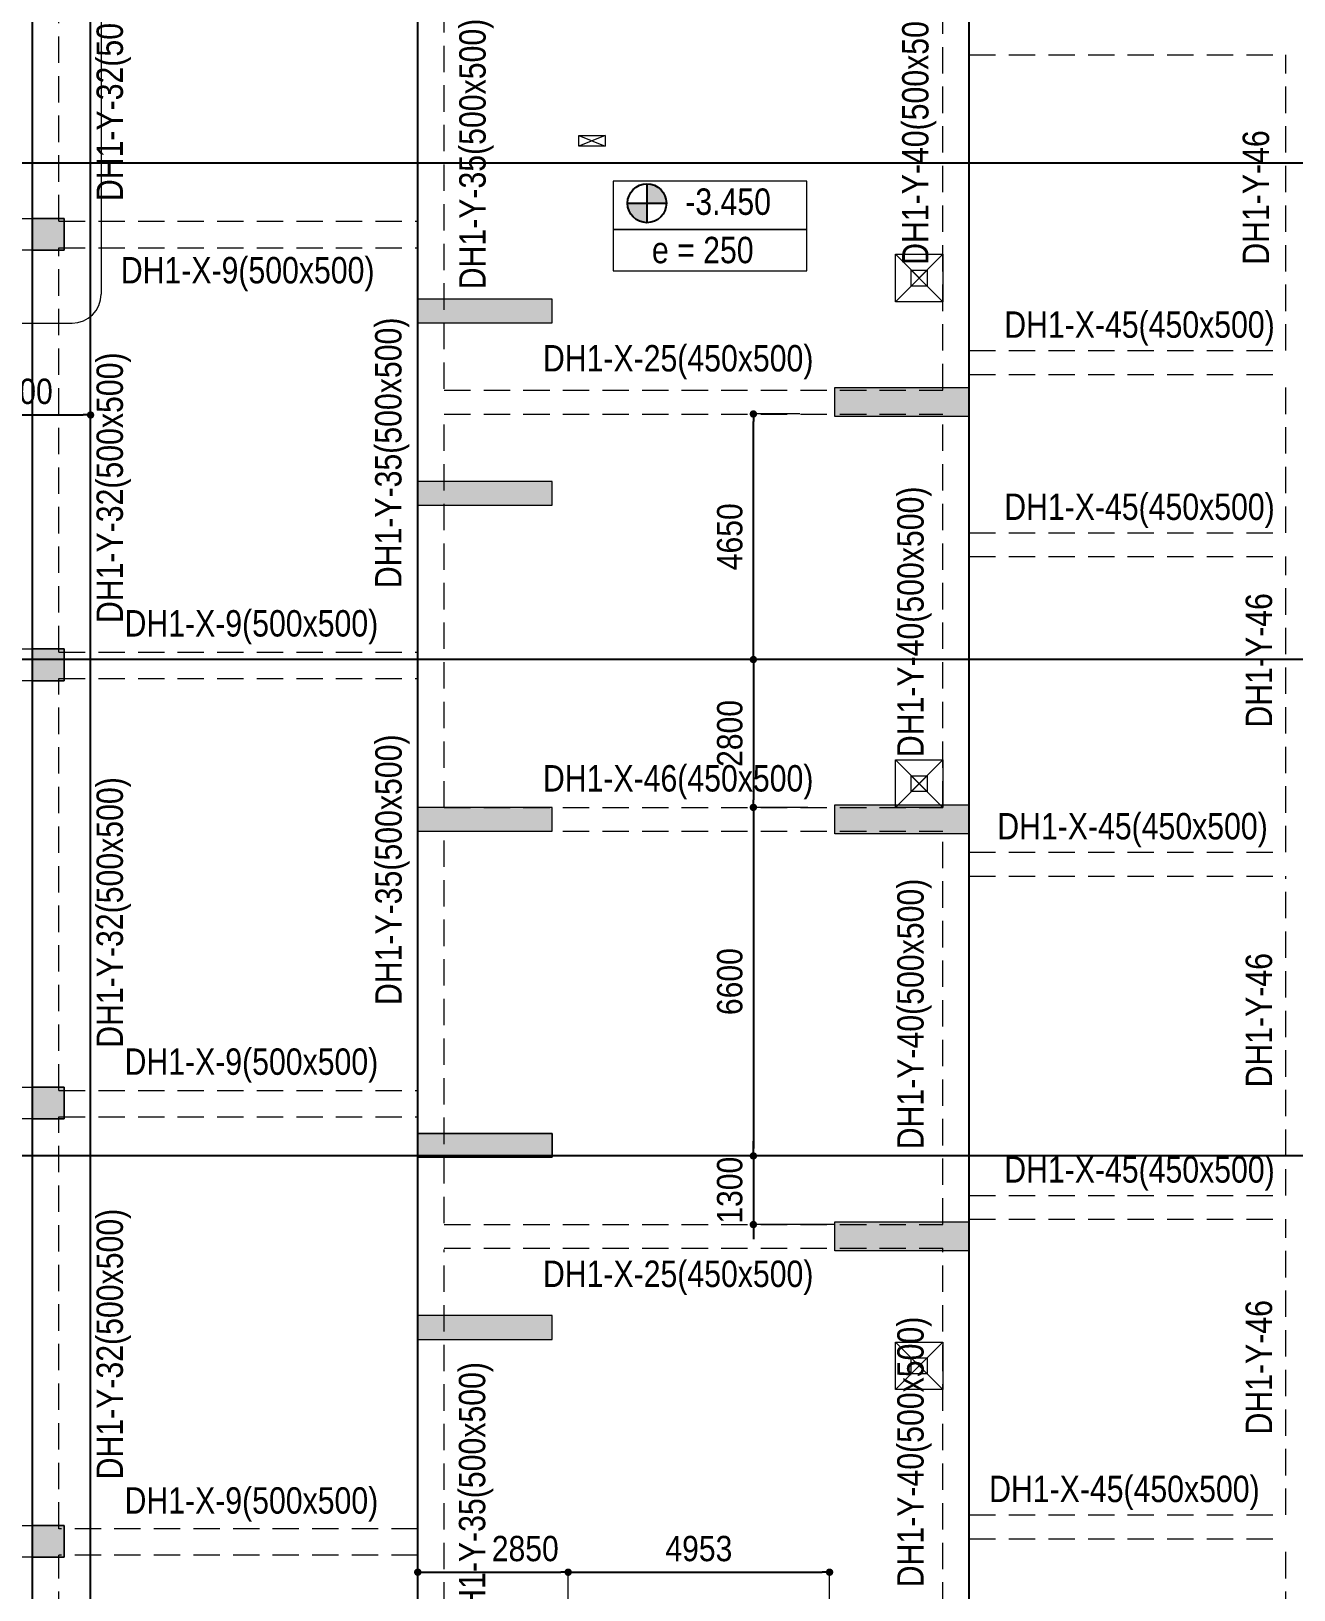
# Model space of a CAD drawing. Header units: millimetres. Extents: x 3718783 to 4027851, y 882487 to 1100782.
# Drawn here: x 3863704 to 3887629, y 1016578 to 1046096 of the extents above; entities that cross this region are included whole.
import ezdxf
from ezdxf.enums import TextEntityAlignment as Align

# ---------------------------------------------------------------- set-up
doc = ezdxf.new("R2010")
doc.units = ezdxf.units.MM
doc.header["$LTSCALE"] = 200
doc.header["$MEASUREMENT"] = 0
for name, pattern in [('CHG_XX_Damsan_Ham 1$0$HIDDEN', [0.375, 0.25, -0.125]), ('CHG_XX_Luoi truc$0$MB_Luoi truc$0$Center101', [13, 10, -1, 1, -1]), ('HIDDEN', [0.375, 0.25, -0.125]), ('HIDDEN5', [2.8375, 1.25, -1.5875])]:
    doc.linetypes.add(name, pattern=pattern)
doc.layers.get('Defpoints').update_dxf_attribs({"color": 14, "lineweight": 0})
for name, color, linetype, lineweight in [('$0$DBAO', 3, 'Continuous', 13), ('$0$TTP-TEXT', 30, 'Continuous', 5), ('CHG_XX_Cot_Ham 1$0$Ap0302_PC', 150, 'Continuous', 9), ('CHG_XX_Cot_Ham 1$0$Ap0302_PC @ 1', 150, 'Continuous', 9), ('CHG_XX_Cot_Ham 1$0$Ap0302_PC @ 150', 150, 'Continuous', 9), ('CHG_XX_Cot_Ham 1$0$Ap0311_H', 8, 'Continuous', 15), ('CHG_XX_Cot_Ham 1$0$Start net bao', 3, 'Continuous', 18), ('CHG_XX_Damsan_Ham 1$0$CHUTO', 51, 'Continuous', 15), ('CHG_XX_Damsan_Ham 1$0$DGIONG', 4, 'Continuous', 13), ('CHG_XX_Damsan_Ham 1$0$DMo', 254, 'CHG_XX_Damsan_Ham 1$0$HIDDEN', 9), ('CHG_XX_Damsan_Ham 1$0$Star Lo Mo', 5, 'Continuous', 13), ('CHG_XX_Damsan_Ham 1$0$tam cap ram', 8, 'Continuous', 5), ('Dim 200', 1, 'Continuous', 5), ('DMo', 254, 'HIDDEN', 9), ('MB_Luoi truc$0$Dim 300', 1, 'Continuous', 5), ('TEXT P Y', 2, 'Continuous', 15)]:
    doc.layers.add(name, color=color, linetype=linetype, lineweight=lineweight)
for name, color, linetype in [('$0$GHI CHU', 7, 'Continuous'), ('CHG_XX_Cot_Ham 1$0$mb_cot tang 1-3$0$Concrete Line', 6, 'Continuous'), ('CHG_XX_Damsan_Ham 1$0$GHI CHU', 7, 'Continuous'), ('CHG_XX_Luoi truc$0$Grid', 34, 'Continuous'), ('CHG_XX_Luoi truc$0$Grid Line', 251, 'CHG_XX_Luoi truc$0$MB_Luoi truc$0$Center101'), ('mb_cot tang 1-3$0$Concrete Line', 6, 'Continuous'), ('TEXT P X', 1, 'Continuous')]:
    doc.layers.add(name, color=color, linetype=linetype)
doc.styles.add('$0$TTP-HelCon', font='VHELVCN_0.TTF')
doc.styles.add('CHG_XX_Damsan_Ham 1$0$MB Ham 1$0$VNI-HelveC', font='VHELVCN_0.TTF')
doc.styles.add('CHG_XX_Luoi truc$0$MB_Luoi truc$0$Grid A-F$0$VNI-HelveCB', font='VHELVCB_0.TTF')
doc.styles.add('MB_Luoi truc$0$Arial_C', font='arial.ttf', dxfattribs={"width": 0.85})
doc.styles.add('TTP-HelCon', font='VHELVCN_0.TTF')
doc.dimstyles.new('200', dxfattribs={"dimscale": 200, "dimtxt": 2.4, "dimasz": 0.7, "dimexe": 0.0003, "dimexo": 0, "dimgap": 1, "dimtad": 1, "dimdec": 0, "dimzin": 12, "dimdsep": 46, "dimtxsty": 'MB_Luoi truc$0$Arial_C', "dimblk": 'MB_Luoi truc$0$_Dot', "dimcen": 0.5, "dimclrd": 256, "dimclre": 8, "dimclrt": 1, "dimadec": 0, "dimazin": 0, "dimtfac": 1, "dimtdec": 0, "dimtix": 1, "dimtmove": 2, "dimatfit": 3, "dimldrblk": 'MB_Luoi truc$0$HTT Arrow 30', "dimfxl": 1, "dimtolj": 1, "dimtzin": 0, "dimlwe": -1, "dimarcsym": 0})

# ---------------------------------------------------------------- blocks, each defined once
blk = doc.blocks.new('*U401')
at = {"layer": 'CHG_XX_Luoi truc$0$Grid Line'}
blk.add_line((0, 0), (0, 608), dxfattribs=at)
at = {"layer": 'CHG_XX_Luoi truc$0$Grid', "lineweight": -2, "style": 'CHG_XX_Luoi truc$0$MB_Luoi truc$0$Grid A-F$0$VNI-HelveCB'}
for tag, p in [('GRIDSUB', (0, 617)), ('GRID', (0, -9))]:
    blk.add_attdef(tag, text='', height=5, dxfattribs=at).set_placement(p, align=Align.MIDDLE)
blk = doc.blocks.new('*U403')
at = {"layer": 'CHG_XX_Luoi truc$0$Grid Line'}
blk.add_line((0, 0), (0, 438), dxfattribs=at)
at = {"layer": 'CHG_XX_Luoi truc$0$Grid', "lineweight": -2, "style": 'CHG_XX_Luoi truc$0$MB_Luoi truc$0$Grid A-F$0$VNI-HelveCB'}
for tag, p in [('GRIDSUB', (0, 447)), ('GRID', (0, -9))]:
    blk.add_attdef(tag, text='', height=5, dxfattribs=at).set_placement(p, align=Align.MIDDLE)
blk = doc.blocks.new('CHG_XX_Luoi truc')
at = {"layer": 'CHG_XX_Luoi truc$0$Grid', "xscale": 300, "yscale": 300, "zscale": 300}
for p in [(70650, -12747), (76850, -12747), (87300, -12747)]:
    blk.add_blockref('*U401', p, dxfattribs=at)
at = {"layer": 'CHG_XX_Luoi truc$0$Grid', "xscale": 300.0000000000013, "yscale": 300.0000000000013, "zscale": 300.0000000000013, "rotation": 90}
for p in [(110703, 125550), (110703, 116150), (110703, 106750)]:
    blk.add_blockref('*U403', p, dxfattribs=at)
blk = doc.blocks.new('*U549')
at = {"layer": 'CHG_XX_Cot_Ham 1$0$Ap0302_PC @ 1'}
h = blk.add_hatch(color=50, dxfattribs=at)
h.dxf.hatch_style = 1
h.paths.add_polyline_path([(-300, -300), (-300, 300), (300, 300), (300, -300)])
at = {"layer": 'CHG_XX_Cot_Ham 1$0$Ap0302_PC @ 150'}
h = blk.add_hatch(color=50, dxfattribs=at)
h.dxf.hatch_style = 1
h.paths.add_polyline_path([(-300, -300), (-300, 300), (300, 300), (300, -300)])
blk = doc.blocks.new('CHG_XX_Cot_Ham 1$0$HoBoi_C600x600')
at = {"layer": 'CHG_XX_Cot_Ham 1$0$Ap0302_PC'}
blk.add_lwpolyline([(300, -300), (300, 300), (-300, 300), (-300, -300)], close=True, dxfattribs=at)
blk.add_blockref('*U549', (0, 0), dxfattribs=at)
blk = doc.blocks.new('*U548')
at = {"layer": 'CHG_XX_Cot_Ham 1$0$Ap0302_PC @ 1'}
h = blk.add_hatch(color=256, dxfattribs=at)
h.dxf.hatch_style = 1
h.paths.add_polyline_path([(450, 0), (0, 0), (0, -2550), (450, -2550)])
at = {"layer": 'CHG_XX_Cot_Ham 1$0$Ap0302_PC @ 150'}
h = blk.add_hatch(color=256, dxfattribs=at)
h.dxf.hatch_style = 1
h.paths.add_polyline_path([(450, 0), (0, 0), (0, -2550), (450, -2550)])
blk = doc.blocks.new('CHG_XX_Cot_Ham 1$0$Block A_C450x2250')
at = {"layer": 'CHG_XX_Cot_Ham 1$0$Ap0302_PC'}
blk.add_lwpolyline([(450, -2550), (0, -2550), (0, 0), (450, 0)], close=True, dxfattribs=at)
blk.add_blockref('*U548', (0, 0), dxfattribs=at)
blk = doc.blocks.new('*U551')
at = {"layer": 'CHG_XX_Cot_Ham 1$0$Ap0302_PC @ 1'}
h = blk.add_hatch(color=256, dxfattribs=at)
h.dxf.hatch_style = 1
h.paths.add_polyline_path([(550, 0), (0, 0), (0, -2550), (550, -2550)])
at = {"layer": 'CHG_XX_Cot_Ham 1$0$Ap0302_PC @ 150'}
h = blk.add_hatch(color=256, dxfattribs=at)
h.dxf.hatch_style = 1
h.paths.add_polyline_path([(550, 0), (0, 0), (0, -2550), (550, -2550)])
blk = doc.blocks.new('CHG_XX_Cot_Ham 1$0$550x2550')
at = {"layer": 'CHG_XX_Cot_Ham 1$0$Ap0302_PC'}
blk.add_lwpolyline([(550, -2550), (0, -2550), (0, 0), (550, 0)], close=True, dxfattribs=at)
blk.add_blockref('*U551', (0, 0), dxfattribs=at)
blk = doc.blocks.new('CHG_XX_Cot_Ham 1')
at = {"layer": 'CHG_XX_Cot_Ham 1$0$Ap0311_H'}
h = blk.add_hatch(color=256, dxfattribs=at)
h.dxf.hatch_style = 1
h.paths.add_polyline_path([(99639.2, 163400), (-10900, 163400), (-10900, 85450), (-300, 85450), (-300, 84050), (32350, 84050), (32350, -9000), (103575.5, -9000), (106050, -6022), (106050, 158254.3)])
h.paths.add_polyline_path([(99533.7, 163100), (105750, 158110.4), (105750, 90450), (105650, 90450), (105650, 90450), (105750, 90450), (105750, 13850), (105750, 13825.9), (105750, -5913.6), (103434.7, -8700), (93600, -8700), (32650, -8700), (32650, 84350), (0, 84350), (0, 85750), (-10600, 85750), (-10600, 163100), (93600, 163100)], flags=16)
at = {"layer": 'CHG_XX_Cot_Ham 1$0$Start net bao'}
blk.add_lwpolyline([(76850, 107175), (79400, 107175), (79400, 106725), (76850, 106725)], close=True, dxfattribs=at)
at = {"layer": 'CHG_XX_Cot_Ham 1$0$Ap0302_PC', "xscale": -1, "rotation": 90}
for p in [(76850, 122975), (76850, 119525), (76850, 113350), (76850, 107175), (76850, 103725)]:
    blk.add_blockref('CHG_XX_Cot_Ham 1$0$Block A_C450x2250', p, dxfattribs=at)
at = {"layer": 'CHG_XX_Cot_Ham 1$0$Ap0302_PC', "rotation": 90}
for p in [(84750, 120750), (84750, 112850), (84750, 104950)]:
    blk.add_blockref('CHG_XX_Cot_Ham 1$0$550x2550', p, dxfattribs=at)
at = {"layer": 'CHG_XX_Cot_Ham 1$0$mb_cot tang 1-3$0$Concrete Line'}
for name, p in [('CHG_XX_Luoi truc', (0, 0)), ('CHG_XX_Cot_Ham 1$0$HoBoi_C600x600', (69850, 124200)), ('CHG_XX_Cot_Ham 1$0$HoBoi_C600x600', (69850, 116050)), ('CHG_XX_Cot_Ham 1$0$HoBoi_C600x600', (69850, 107750)), ('CHG_XX_Cot_Ham 1$0$HoBoi_C600x600', (69850, 99450))]:
    blk.add_blockref(name, p, dxfattribs=at)
blk = doc.blocks.new('CHG_XX_Damsan_Ham 1$0$ArchStaire')
at = {"layer": 'CHG_XX_Damsan_Ham 1$0$tam cap ram'}
for p, q in [((58600, 8594), (58600, -17980)), ((67654, -14975), (68154, -15175)), ((68154, -14975), (67654, -15175)), ((57050, -18530), (58050, -18530))]:
    blk.add_line(p, q, dxfattribs=at)
blk.add_lwpolyline([(67654, -14975), (68154, -14975), (68154, -15175), (67654, -15175)], close=True, dxfattribs=at)
blk.add_arc((58050, -17980), 550, 270, 0, dxfattribs=at)
at = {"layer": 'CHG_XX_Damsan_Ham 1$0$tam cap ram', "style": 'CHG_XX_Damsan_Ham 1$0$MB Ham 1$0$VNI-HelveC'}
blk.add_attdef('OPENING', text='', height=100, dxfattribs=at).set_placement((65550, -45777), align=Align.MIDDLE_CENTER)
blk = doc.blocks.new('CHG_XX_Damsan_Ham 1', base_point=(3089256, -609981))
at = {"layer": 'CHG_XX_Damsan_Ham 1$0$DMo', "ltscale": 10}
for p, q in [((70050, 124450), (70050, 132050)), ((76850, 124450), (76850, 128825)), ((77350, 121275), (77350, 128825)), ((86800, 121250), (86800, 128825)), ((87300, 127600), (93300, 127600)), ((87300, 122025), (87300, 127600)), ((93300, 122000), (93300, 127600)), ((70050, 124450), (76850, 124450)), ((70050, 116290), (70050, 123950)), ((70050, 123950), (76850, 123950)), ((76850, 116290), (76850, 123950)), ((87300, 122000), (93300, 122000)), ((87300, 121550), (93300, 121550)), ((87300, 118550), (87300, 121525)), ((93300, 118550), (93300, 121550)), ((77350, 121250), (86800, 121250)), ((77350, 120800), (86800, 120800)), ((77350, 113350), (77350, 120775)), ((86800, 113350), (86800, 120800)), ((87300, 118550), (93300, 118550)), ((87300, 118100), (93300, 118100)), ((87300, 112500), (87300, 118075)), ((93300, 112500), (93300, 118100)), ((76850, 116954), (76850, 117093)), ((70050, 116290), (76850, 116290)), ((70050, 115790), (76850, 115790)), ((70050, 107990), (70050, 115790)), ((76850, 107990), (76850, 115790)), ((77350, 113350), (86800, 113350)), ((77350, 112900), (86800, 112900)), ((77350, 105475), (77350, 112900)), ((86800, 105450), (86800, 112900)), ((87300, 112500), (93300, 112500)), ((87300, 112050), (93300, 112050)), ((87300, 106000), (87300, 112050)), ((93300, 106000), (93300, 112050)), ((70050, 107990), (76850, 107990)), ((70050, 107490), (76850, 107490)), ((70050, 99690), (70050, 107490)), ((76850, 99690), (76850, 107490)), ((87300, 106000), (93300, 106000)), ((77350, 105450), (86800, 105450)), ((87300, 105550), (93300, 105550)), ((87300, 99950), (87300, 105550)), ((93300, 99950), (93300, 105550)), ((77350, 105000), (86800, 105000)), ((77350, 97425), (77350, 104975)), ((86800, 97425), (86800, 105000)), ((87300, 99950), (93300, 99950)), ((76850, 99690), (70050, 99690)), ((87300, 97425), (87300, 99500)), ((87300, 99500), (93300, 99500)), ((93300, 96500), (93300, 99500)), ((76850, 99190), (70050, 99190)), ((70050, 91250), (70050, 99190)), ((76850, 97425), (76850, 99190))]:
    blk.add_line(p, q, dxfattribs=at)
at = {"layer": 'CHG_XX_Damsan_Ham 1$0$GHI CHU'}
blk.add_line((69550, 65250), (69550, 154600), dxfattribs=at)
at = {"layer": 'CHG_XX_Damsan_Ham 1$0$Star Lo Mo'}
for p, q in [((85900, 122925), (86800, 123825)), ((85900, 123825), (86800, 122925)), ((85900, 113350), (86800, 114250)), ((85900, 114250), (86800, 113350)), ((85900, 102325), (86800, 103225)), ((85900, 103225), (86800, 102325))]:
    blk.add_line(p, q, dxfattribs=at)
for points in [[(85900, 123825), (86800, 123825), (86800, 122925), (85900, 122925)], [(86200, 123525), (86501, 123525), (86501, 123224), (86200, 123224)], [(86200, 123525), (86501, 123525), (86501, 123224), (86200, 123224)], [(85900, 114250), (86800, 114250), (86800, 113350), (85900, 113350)], [(86200, 113950), (86501, 113950), (86501, 113649), (86200, 113649)], [(86200, 113950), (86501, 113950), (86501, 113649), (86200, 113649)], [(85900, 103225), (86800, 103225), (86800, 102325), (85900, 102325)], [(86200, 102925), (86501, 102925), (86501, 102625), (86200, 102625)], [(86200, 102925), (86501, 102925), (86501, 102625), (86200, 102625)]]:
    blk.add_lwpolyline(points, close=True, dxfattribs=at)
for points in [[(86200, 123224), (86500, 123525)], [(86200, 123525), (86501, 123224)], [(86200, 113649), (86500, 113950)], [(86200, 113950), (86501, 113649)], [(86200, 102625), (86500, 102925)], [(86200, 102925), (86501, 102625)]]:
    blk.add_lwpolyline(points, dxfattribs=at)
at = {"layer": 'CHG_XX_Damsan_Ham 1$0$CHUTO'}
blk.add_blockref('CHG_XX_Damsan_Ham 1$0$ArchStaire', (12250, 141050), dxfattribs=at)
at = {"layer": 'CHG_XX_Damsan_Ham 1$0$DGIONG'}
blk.add_blockref('CHG_XX_Cot_Ham 1', (0, 0), dxfattribs=at)
blk = doc.blocks.new('$0$Hh2')
at = {"layer": '$0$GHI CHU'}
h = blk.add_hatch(color=256, dxfattribs=at)
h.dxf.hatch_style = 1
h.paths.add_polyline_path([(-991105, 1978264, 0.414214), (-991473, 1978632), (-991473, 1978264)])
h.paths.add_polyline_path([(-991473, 1977895), (-991473, 1978264), (-991841, 1978264, 0.414214)])
at = {"layer": '$0$DBAO'}
for points in [[(-992113, 1978683), (-992113, 1977767), (-988446, 1977767), (-988446, 1978683)], [(-992113, 1977767), (-992113, 1976983), (-988446, 1976983), (-988446, 1977767)]]:
    blk.add_lwpolyline(points, close=True, dxfattribs=at)
at = {"layer": '$0$GHI CHU'}
for p, q in [((-991473, 1978632), (-991473, 1977895)), ((-991841, 1978264), (-991105, 1978264))]:
    blk.add_line(p, q, dxfattribs=at)
blk.add_circle((-991473, 1978264), 368, dxfattribs=at)
at = {"layer": '$0$TTP-TEXT', "style": '$0$TTP-HelCon'}
for s, p in [(' -3.450', (-990906, 1978044)), ('e = 250', (-991379, 1977128))]:
    blk.add_text(s, height=500, dxfattribs=at).set_placement(p)
blk = doc.blocks.new('MB_Luoi truc$0$_Dot')
at = {"color": 0, "linetype": 'ByBlock', "lineweight": -2}
blk.add_line((-0.5, 0), (-1, 0), dxfattribs=at)
at = {"color": 0, "linetype": 'ByBlock', "const_width": 0.5}
blk.add_lwpolyline([(-0.25, 0, 1), (0.25, 0, 1)], format="xyb", close=True, dxfattribs=at)
blk = doc.blocks.new('*D136')
at = {"layer": 'Defpoints', "color": 0, "transparency": 16777216}
for p in [(3873879, 1016912), (3871029, 1016317), (3873879, 1015171)]:
    blk.add_point(p, dxfattribs=at)
at = {"layer": 'MB_Luoi truc$0$Dim 300', "color": 8, "transparency": 16777216}
for p, q in [((3871029, 1016317), (3871029, 1016912)), ((3873879, 1015171), (3873879, 1016912))]:
    blk.add_line(p, q, dxfattribs=at)
at = {"layer": 'MB_Luoi truc$0$Dim 300', "lineweight": -2, "transparency": 16777216}
blk.add_line((3871169, 1016912), (3873739, 1016912), dxfattribs=at)
at = {"layer": 'MB_Luoi truc$0$Dim 300', "lineweight": -2, "transparency": 16777216, "xscale": 140, "yscale": 140, "zscale": 140, "rotation": 180}
blk.add_blockref('MB_Luoi truc$0$_Dot', (3871029, 1016912), dxfattribs=at)
at = {"layer": 'MB_Luoi truc$0$Dim 300', "lineweight": -2, "transparency": 16777216, "xscale": 140, "yscale": 140, "zscale": 140}
blk.add_blockref('MB_Luoi truc$0$_Dot', (3873879, 1016912), dxfattribs=at)
at = {"layer": 'MB_Luoi truc$0$Dim 300', "color": 1, "transparency": 16777216, "insert": (3873066, 1017357), "char_height": 480, "attachment_point": 5, "style": 'MB_Luoi truc$0$Arial_C'}
blk.add_mtext('\\A1;2850', dxfattribs=at)
blk = doc.blocks.new('MB_Luoi truc$0$HTT Arrow 30')
blk.add_hatch(color=256).paths.add_polyline_path([(-2.5, 0.375), (-2.5, -0.375), (0, 0)])
at = {"color": 0, "linetype": 'ByBlock', "lineweight": -2}
for p, q in [((0, 0), (-2.5, 0.375)), ((-2.5, -0.375), (-2.5, 0.375)), ((0, 0), (-2.5, -0.375))]:
    blk.add_line(p, q, dxfattribs=at)
blk = doc.blocks.new('*D137')
at = {"layer": 'Defpoints', "color": 0, "transparency": 16777216}
for p in [(3878832, 1016912), (3873879, 1015171), (3878832, 1015171)]:
    blk.add_point(p, dxfattribs=at)
at = {"layer": 'MB_Luoi truc$0$Dim 300', "color": 8, "transparency": 16777216}
for p, q in [((3873879, 1015171), (3873879, 1016912)), ((3878832, 1015171), (3878832, 1016912))]:
    blk.add_line(p, q, dxfattribs=at)
at = {"layer": 'MB_Luoi truc$0$Dim 300', "lineweight": -2, "transparency": 16777216}
blk.add_line((3874019, 1016912), (3878692, 1016912), dxfattribs=at)
at = {"layer": 'MB_Luoi truc$0$Dim 300', "lineweight": -2, "transparency": 16777216, "xscale": 140, "yscale": 140, "zscale": 140, "rotation": 180}
blk.add_blockref('MB_Luoi truc$0$_Dot', (3873879, 1016912), dxfattribs=at)
at = {"layer": 'MB_Luoi truc$0$Dim 300', "lineweight": -2, "transparency": 16777216, "xscale": 140, "yscale": 140, "zscale": 140}
blk.add_blockref('MB_Luoi truc$0$_Dot', (3878832, 1016912), dxfattribs=at)
at = {"layer": 'MB_Luoi truc$0$Dim 300', "color": 1, "transparency": 16777216, "insert": (3876355, 1017357), "char_height": 480, "attachment_point": 5, "style": 'MB_Luoi truc$0$Arial_C'}
blk.add_mtext('\\A1;4953', dxfattribs=at)
blk = doc.blocks.new('*D279')
at = {"layer": 'Defpoints', "color": 0, "transparency": 16777216}
for p in [(3877388, 1038846), (3878271, 1038846), (3878271, 1034196)]:
    blk.add_point(p, dxfattribs=at)
at = {"layer": 'Dim 200', "color": 8, "transparency": 16777216}
for p, q in [((3878271, 1038846), (3877388, 1038846)), ((3878271, 1034196), (3877388, 1034196))]:
    blk.add_line(p, q, dxfattribs=at)
at = {"layer": 'Dim 200', "lineweight": -2, "transparency": 16777216}
blk.add_line((3877388, 1034336), (3877388, 1038706), dxfattribs=at)
at = {"layer": 'Dim 200', "lineweight": -2, "transparency": 16777216, "xscale": 140, "yscale": 140, "zscale": 140}
for p, rotation in [((3877388, 1038846), 90), ((3877388, 1034196), 270)]:
    blk.add_blockref('MB_Luoi truc$0$_Dot', p, dxfattribs=dict(at, rotation=rotation))
at = {"layer": 'Dim 200', "color": 1, "transparency": 16777216, "insert": (3876943, 1036521), "char_height": 480, "attachment_point": 5, "rotation": 90, "style": 'MB_Luoi truc$0$Arial_C'}
blk.add_mtext('\\A1;4650', dxfattribs=at)
blk = doc.blocks.new('*D280')
at = {"layer": 'Defpoints', "color": 0, "transparency": 16777216}
for p in [(3878271, 1034196), (3877388, 1031396), (3878417, 1031396)]:
    blk.add_point(p, dxfattribs=at)
at = {"layer": 'Dim 200', "color": 8, "transparency": 16777216}
for p, q in [((3878271, 1034196), (3877388, 1034196)), ((3878417, 1031396), (3877388, 1031396))]:
    blk.add_line(p, q, dxfattribs=at)
at = {"layer": 'Dim 200', "lineweight": -2, "transparency": 16777216}
blk.add_line((3877388, 1034056), (3877388, 1031536), dxfattribs=at)
at = {"layer": 'Dim 200', "lineweight": -2, "transparency": 16777216, "xscale": 140, "yscale": 140, "zscale": 140}
for p, rotation in [((3877388, 1034196), 90), ((3877388, 1031396), 270)]:
    blk.add_blockref('MB_Luoi truc$0$_Dot', p, dxfattribs=dict(at, rotation=rotation))
at = {"layer": 'Dim 200', "color": 1, "transparency": 16777216, "insert": (3876943, 1032796), "char_height": 480, "attachment_point": 5, "rotation": 90, "style": 'MB_Luoi truc$0$Arial_C'}
blk.add_mtext('\\A1;2800', dxfattribs=at)
blk = doc.blocks.new('*D281')
at = {"layer": 'Defpoints', "color": 0, "transparency": 16777216}
for p in [(3878417, 1031396), (3877388, 1024796), (3879093, 1024796)]:
    blk.add_point(p, dxfattribs=at)
at = {"layer": 'Dim 200', "color": 8, "transparency": 16777216}
for p, q in [((3878417, 1031396), (3877388, 1031396)), ((3879093, 1024796), (3877388, 1024796))]:
    blk.add_line(p, q, dxfattribs=at)
at = {"layer": 'Dim 200', "lineweight": -2, "transparency": 16777216}
blk.add_line((3877388, 1031256), (3877388, 1024936), dxfattribs=at)
at = {"layer": 'Dim 200', "lineweight": -2, "transparency": 16777216, "xscale": 140, "yscale": 140, "zscale": 140}
for p, rotation in [((3877388, 1031396), 90), ((3877388, 1024796), 270)]:
    blk.add_blockref('MB_Luoi truc$0$_Dot', p, dxfattribs=dict(at, rotation=rotation))
at = {"layer": 'Dim 200', "color": 1, "transparency": 16777216, "insert": (3876943, 1028096), "char_height": 480, "attachment_point": 5, "rotation": 90, "style": 'MB_Luoi truc$0$Arial_C'}
blk.add_mtext('\\A1;6600', dxfattribs=at)
blk = doc.blocks.new('*D282')
at = {"layer": 'Defpoints', "color": 0, "transparency": 16777216}
for p in [(3879093, 1024796), (3877388, 1023496), (3878929, 1023496)]:
    blk.add_point(p, dxfattribs=at)
at = {"layer": 'Dim 200', "lineweight": -2, "transparency": 16777216}
for p, q in [((3877388, 1024936), (3877388, 1025076)), ((3877388, 1024796), (3877388, 1023496)), ((3877388, 1023356), (3877388, 1023216))]:
    blk.add_line(p, q, dxfattribs=at)
at = {"layer": 'Dim 200', "color": 8, "transparency": 16777216}
for p, q in [((3879093, 1024796), (3877388, 1024796)), ((3878929, 1023496), (3877388, 1023496))]:
    blk.add_line(p, q, dxfattribs=at)
at = {"layer": 'Dim 200', "lineweight": -2, "transparency": 16777216, "xscale": 140, "yscale": 140, "zscale": 140}
for p, rotation in [((3877388, 1024796), 270), ((3877388, 1023496), 90)]:
    blk.add_blockref('MB_Luoi truc$0$_Dot', p, dxfattribs=dict(at, rotation=rotation))
at = {"layer": 'Dim 200', "color": 1, "transparency": 16777216, "insert": (3876942, 1024146), "char_height": 480, "attachment_point": 5, "rotation": 90, "style": 'MB_Luoi truc$0$Arial_C'}
blk.add_mtext('\\A1;1300', dxfattribs=at)
blk = doc.blocks.new('*D297')
at = {"layer": 'Defpoints', "color": 0, "transparency": 16777216}
for p in [(3864829, 1038827), (3862129, 1038165), (3864829, 1038288)]:
    blk.add_point(p, dxfattribs=at)
at = {"layer": 'Dim 200', "color": 8, "linetype": 'HIDDEN5', "transparency": 16777216}
for p, q in [((3862129, 1038165), (3862129, 1038827)), ((3864829, 1038288), (3864829, 1038827))]:
    blk.add_line(p, q, dxfattribs=at)
at = {"layer": 'Dim 200', "lineweight": -2, "transparency": 16777216}
blk.add_line((3862269, 1038827), (3864689, 1038827), dxfattribs=at)
at = {"layer": 'Dim 200', "lineweight": -2, "transparency": 16777216, "xscale": 140, "yscale": 140, "zscale": 140, "rotation": 180}
blk.add_blockref('MB_Luoi truc$0$_Dot', (3862129, 1038827), dxfattribs=at)
at = {"layer": 'Dim 200', "lineweight": -2, "transparency": 16777216, "xscale": 140, "yscale": 140, "zscale": 140}
blk.add_blockref('MB_Luoi truc$0$_Dot', (3864829, 1038827), dxfattribs=at)
at = {"layer": 'Dim 200', "color": 1, "transparency": 16777216, "insert": (3863479, 1039272), "char_height": 480, "attachment_point": 5, "style": 'MB_Luoi truc$0$Arial_C'}
blk.add_mtext('\\A1;2700', dxfattribs=at)

msp = doc.modelspace()

# ---------------------------------------------------------------- linework, layer by layer
at = {"layer": 'TEXT P Y'}
for points in [[(3863078.65103, 1042545.71079), (3864328.65102, 1042545.71079), (3864328.65102, 1041945.71079), (3863078.65103, 1041945.71079)], [(3863078.65103, 1034395.71079), (3864328.65102, 1034395.71079), (3864328.65102, 1033795.71079), (3863078.65103, 1033795.71079)], [(3863078.65103, 1026095.71079), (3864328.65102, 1026095.71079), (3864328.65102, 1025495.71079), (3863078.65103, 1025495.71079)], [(3863078.65103, 1017795.71079), (3864328.65102, 1017795.71079), (3864328.65102, 1017195.71079), (3863078.65103, 1017195.71079)]]:
    msp.add_lwpolyline(points, close=True, dxfattribs=at)

# ---------------------------------------------------------------- block references
msp.add_blockref('$0$Hh2', (4866844.30063, -935426.73727))
at = {"layer": 'DMo'}
msp.add_blockref('CHG_XX_Damsan_Ham 1', (6883434.59583, 308064.69934), dxfattribs=at)
at = {"layer": 'mb_cot tang 1-3$0$Concrete Line'}
msp.add_blockref('CHG_XX_Cot_Ham 1', (3794178.65102, 918045.71079), dxfattribs=at)
msp.add_blockref('CHG_XX_Cot_Ham 1', (3794178.65102, 918045.71079), dxfattribs=at)

# ---------------------------------------------------------------- texts
at = {"layer": 'TEXT P X', "style": 'TTP-HelCon'}
for s, p in [('DH1-X-9(500x500)', (3865403.38401, 1041319.06417)), ('DH1-X-45(450x500)', (3882142.04556, 1040289.49557)), ('DH1-X-25(450x500)', (3873401.29136, 1039651.58006)), ('DH1-X-45(450x500)', (3882142.01472, 1036839.49557)), ('DH1-X-9(500x500)', (3865473.69201, 1034631.62817)), ('DH1-X-46(450x500)', (3873401.29136, 1031696.46406)), ('DH1-X-45(450x500)', (3882009.98735, 1030789.49574)), ('DH1-X-9(500x500)', (3865473.69201, 1026331.24917)), ('DH1-X-45(450x500)', (3882141.99852, 1024289.49557)), ('DH1-X-25(450x500)', (3873401.29136, 1022313.18156)), ('DH1-X-45(450x500)', (3881856.05283, 1018239.49557)), ('DH1-X-9(500x500)', (3865473.69201, 1018020.56517))]:
    msp.add_text(s, height=500, dxfattribs=at).set_placement(p)
at = {"layer": 'TEXT P Y', "style": 'TTP-HelCon'}
for s, p in [('DH1-Y-32(500x500)', (3865442.4835, 1042878.2115)), ('DH1-Y-40(500x500)', (3880705.9775, 1041671.00632)), ('DH1-Y-35(500x500)', (3872315.2923, 1041207.0695)), ('DH1-Y-46', (3887159.3932, 1041673.38897)), ('DH1-Y-35(500x500)', (3870720.5208, 1035547.7055)), ('DH1-Y-32(500x500)', (3865442.4835, 1034887.181)), ('DH1-Y-40(500x500)', (3880613.9425, 1032347.75832)), ('DH1-Y-46', (3887216.12168, 1032907.99339)), ('DH1-Y-35(500x500)', (3870724.5015, 1027652.81882)), ('DH1-Y-32(500x500)', (3865442.4835, 1026843.5755)), ('DH1-Y-40(500x500)', (3880613.9425, 1024921.22082)), ('DH1-Y-46', (3887216.12168, 1026092.45239)), ('DH1-Y-32(500x500)', (3865442.4835, 1018670.6615)), ('DH1-Y-46', (3887216.12168, 1019520.37239)), ('DH1-Y-40(500x500)', (3880613.9425, 1016626.44282)), ('DH1-Y-35(500x500)', (3872307.6645, 1015767.62332))]:
    msp.add_text(s, height=500, rotation=90, dxfattribs=at).set_placement(p)

# ---------------------------------------------------------------- dimensions: what is measured, and where the dimension line sits
at = {"layer": 'Dim 200'}
dim = msp.add_linear_dim(base=(3864828.65102, 1038826.725), p1=(3862128.64438, 1038165.058), p2=(3864828.65102, 1038288.1505), dimstyle='200', override={"dimarcsym": 1}, dxfattribs=at)
dim.commit()
dim.dimension.update_dxf_attribs({"geometry": '*D297', "text_midpoint": (3863478.6477, 1039271.80003)})
for base, p1, p2, picture, middle in [((3877387.623, 1038845.71079), (3878270.9955, 1034195.71079), (3878270.9955, 1038845.71079), '*D279', (3876942.54797, 1036520.71079)), ((3877387.623, 1031395.71079), (3878270.9955, 1034195.71079), (3878417.3845, 1031395.71079), '*D280', (3876942.54797, 1032795.71079)), ((3877387.623, 1024795.71079), (3878417.3845, 1031395.71079), (3879092.9635, 1024795.71079), '*D281', (3876942.54797, 1028095.71079)), ((3877387.623, 1023495.71079), (3879092.9635, 1024795.71079), (3878928.65102, 1023495.71079), '*D282', (3876942.38426, 1024145.71079))]:
    dim = msp.add_linear_dim(base=base, p1=p1, p2=p2, angle=90, dimstyle='200', override={"dimarcsym": 1}, dxfattribs=at)
    dim.commit()
    dim.dimension.update_dxf_attribs({"geometry": picture, "text_midpoint": middle})
at = {"layer": 'MB_Luoi truc$0$Dim 300'}
dim = msp.add_linear_dim(base=(3873878.6494, 1016911.5035), p1=(3871028.6494, 1016316.66), p2=(3873878.6494, 1015170.71079), dimstyle='200', override={"dimarcsym": 1}, dxfattribs=at)
dim.commit()
dim.dimension.update_dxf_attribs({"geometry": '*D136', "text_midpoint": (3873065.6494, 1017356.57853), "dimtype": 160})
dim = msp.add_linear_dim(base=(3878831.74181, 1016911.5035), p1=(3873878.6494, 1015170.71079), p2=(3878831.74181, 1015170.71079), dimstyle='200', override={"dimarcsym": 1}, dxfattribs=at)
dim.commit()
dim.dimension.update_dxf_attribs({"geometry": '*D137', "text_midpoint": (3876355.19561, 1017356.74224)})

doc.saveas('drawing.dxf')
